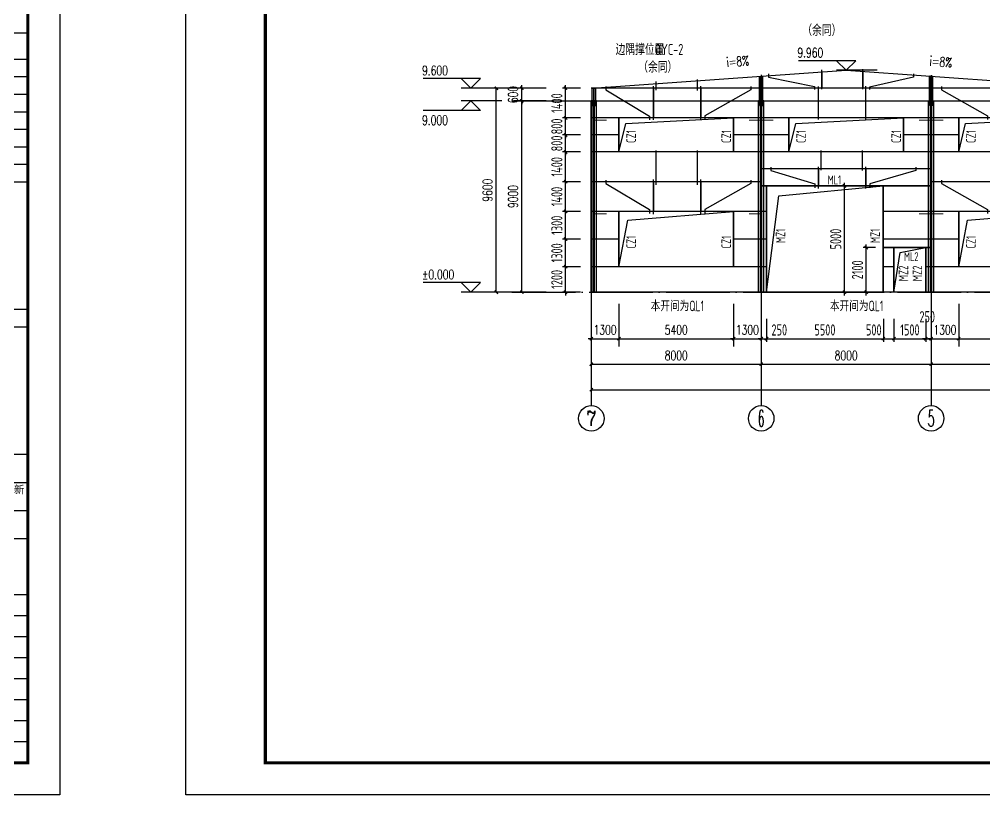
# Model space of a CAD drawing. Header units: millimetres. Extents: x 6950065 to 7140129, y 16284814 to 19754034.
# Drawn here: x 7043196 to 7088649, y 18151127 to 18187620 of the extents above; entities that cross this region are included whole.
import ezdxf
from ezdxf.enums import TextEntityAlignment as Align

# ---------------------------------------------------------------- set-up
doc = ezdxf.new("R2010")
doc.units = ezdxf.units.MM
doc.header["$LTSCALE"] = 1500
doc.header["$MEASUREMENT"] = 0
doc.linetypes.add('DOTE', pattern=[2.42, 2, -0.2, 0.02, -0.2])
doc.layers.get('Defpoints').update_dxf_attribs({"color": 1})
for name, color, linetype in [('0 - 转弯半径', 10, 'Continuous'), ('AXIS_TEXT', 7, 'Continuous'), ('AXIS_外部', 171, 'Continuous'), ('C型钢', 6, 'Continuous'), ('dim', 7, 'Continuous'), ('GY_QZ', 4, 'Continuous'), ('LS', 2, 'Continuous'), ('PUB_DIM', 161, 'Continuous'), ('PUB_TEXT', 7, 'Continuous'), ('S-TEXT', 7, 'Continuous'), ('TEXT', 7, 'Continuous'), ('TK', 4, 'Continuous'), ('屋面隅撑', 7, 'Continuous'), ('檩条拉条', 253, 'Continuous'), ('钢梁', 27, 'Continuous')]:
    doc.layers.add(name, color=color, linetype=linetype)
doc.styles.add('_TCH_AXIS', font='COMPLEX', dxfattribs={"bigfont": 'GBCBIG'})
doc.styles.add('_TCH_DIM', font='SIMPLEX', dxfattribs={"bigfont": 'GBCBIG'})
doc.styles.add('_TCH_DIM_T3', font='SIMPLEX', dxfattribs={"width": 0.705882, "bigfont": 'GBCBIG'})
doc.styles.add('COMPLEX', font='COMPLEX')
doc.styles.add('TSSD_Dimension', font='Tssdeng.shx', dxfattribs={"width": 0.7, "bigfont": 'hztxt.shx'})
doc.styles.add('TSSD_Label', font='Tssdeng.shx', dxfattribs={"width": 0.7, "bigfont": 'hztxt.shx'})
doc.styles.add('TSSD_REIN', font='tssdeng.shx', dxfattribs={"width": 0.7, "bigfont": 'tssdchn.shx'})
doc.styles.add('图签宋体', font='', dxfattribs={"height": 300})
doc.styles.get('图签宋体').set_extended_font_data('NSimSun')
doc.dimstyles.new('_TCH_ARCH&&150', dxfattribs={"dimtxt": 446.25, "dimasz": 150, "dimexe": 375, "dimexo": 450, "dimgap": 189.375, "dimtad": 1, "dimdec": 0, "dimzin": 0, "dimdsep": 46, "dimtxsty": '_TCH_DIM_T3', "dimblk": 'ARCHTICK', "dimcen": 0.09, "dimclrt": 7, "dimazin": 2, "dimtfac": 1, "dimtdec": 0, "dimtix": 1, "dimtmove": 2, "dimatfit": 3, "dimfxl": 0, "dimtolj": 1, "dimtzin": 0, "dimarcsym": 0})
doc.dimstyles.new('TSSD_150_150', dxfattribs={"dimtxt": 525, "dimasz": 150, "dimexe": 150, "dimexo": 375, "dimgap": 150, "dimtad": 1, "dimdec": 0, "dimzin": 0, "dimdsep": 46, "dimtxsty": 'TSSD_Dimension', "dimblk": 'ARCHTICK', "dimcen": 0, "dimdle": 150, "dimclrt": 7, "dimadec": 0, "dimazin": 0, "dimtfac": 1, "dimtdec": 0, "dimtix": 1, "dimtmove": 2, "dimatfit": 3, "dimfxl": 0, "dimtolj": 1, "dimtzin": 0, "dimarcsym": 0})

# ---------------------------------------------------------------- blocks, each defined once
blk = doc.blocks.new('_ArchTick')
at = {"color": 0, "linetype": 'ByBlock', "const_width": 0.4}
blk.add_lwpolyline([(-0.5, -0.5), (0.5, 0.5)], dxfattribs=at)
blk = doc.blocks.new('*D1180')
at = {"layer": 'Defpoints', "color": 0}
for p in [(7068917, 18175978), (7069987, 18175978), (7069987, 18174778)]:
    blk.add_point(p, dxfattribs=at)
at = {"layer": 'dim', "color": 0, "lineweight": -2}
for p, q in [((7069612, 18175978), (7068767, 18175978)), ((7068917, 18175978), (7068917, 18176128)), ((7068917, 18174778), (7068917, 18175978)), ((7069612, 18174778), (7068767, 18174778)), ((7068917, 18174778), (7068917, 18174628))]:
    blk.add_line(p, q, dxfattribs=at)
at = {"layer": 'dim', "color": 0, "lineweight": -2, "xscale": 150, "yscale": 150, "zscale": 150}
for p, rotation in [((7068917, 18175978), 270), ((7068917, 18174778), 90)]:
    blk.add_blockref('_ArchTick', p, dxfattribs=dict(at, rotation=rotation))
at = {"layer": 'dim', "color": 7, "insert": (7068504, 18175378), "char_height": 525, "attachment_point": 5, "rotation": 90, "style": 'TSSD_Dimension'}
blk.add_mtext('\\A1;1200', dxfattribs=at)
blk = doc.blocks.new('*D1181')
at = {"layer": 'Defpoints', "color": 0}
for p in [(7068917, 18177278), (7069987, 18177278), (7069987, 18175978)]:
    blk.add_point(p, dxfattribs=at)
at = {"layer": 'dim', "color": 0, "lineweight": -2}
for p, q in [((7069612, 18177278), (7068767, 18177278)), ((7068917, 18175828), (7068917, 18177428)), ((7069612, 18175978), (7068767, 18175978))]:
    blk.add_line(p, q, dxfattribs=at)
at = {"layer": 'dim', "color": 0, "lineweight": -2, "xscale": 150, "yscale": 150, "zscale": 150}
for p, rotation in [((7068917, 18177278), 90), ((7068917, 18175978), 270)]:
    blk.add_blockref('_ArchTick', p, dxfattribs=dict(at, rotation=rotation))
at = {"layer": 'dim', "color": 7, "insert": (7068504, 18176628), "char_height": 525, "attachment_point": 5, "rotation": 90, "style": 'TSSD_Dimension'}
blk.add_mtext('\\A1;1300', dxfattribs=at)
blk = doc.blocks.new('*D1182')
at = {"layer": 'Defpoints', "color": 0}
for p in [(7068917, 18178578), (7069987, 18178578), (7069987, 18177278)]:
    blk.add_point(p, dxfattribs=at)
at = {"layer": 'dim', "color": 0, "lineweight": -2}
for p, q in [((7069612, 18178578), (7068767, 18178578)), ((7068917, 18177128), (7068917, 18178728)), ((7069612, 18177278), (7068767, 18177278))]:
    blk.add_line(p, q, dxfattribs=at)
at = {"layer": 'dim', "color": 0, "lineweight": -2, "xscale": 150, "yscale": 150, "zscale": 150}
for p, rotation in [((7068917, 18178578), 90), ((7068917, 18177278), 270)]:
    blk.add_blockref('_ArchTick', p, dxfattribs=dict(at, rotation=rotation))
at = {"layer": 'dim', "color": 7, "insert": (7068504, 18177928), "char_height": 525, "attachment_point": 5, "rotation": 90, "style": 'TSSD_Dimension'}
blk.add_mtext('\\A1;1300', dxfattribs=at)
blk = doc.blocks.new('*D1183')
at = {"layer": 'Defpoints', "color": 0}
for p in [(7068917, 18179978), (7069987, 18179978), (7069987, 18178578)]:
    blk.add_point(p, dxfattribs=at)
at = {"layer": 'dim', "color": 0, "lineweight": -2}
for p, q in [((7069612, 18179978), (7068767, 18179978)), ((7068917, 18178428), (7068917, 18180128)), ((7069612, 18178578), (7068767, 18178578))]:
    blk.add_line(p, q, dxfattribs=at)
at = {"layer": 'dim', "color": 0, "lineweight": -2, "xscale": 150, "yscale": 150, "zscale": 150}
for p, rotation in [((7068917, 18179978), 90), ((7068917, 18178578), 270)]:
    blk.add_blockref('_ArchTick', p, dxfattribs=dict(at, rotation=rotation))
at = {"layer": 'dim', "color": 7, "insert": (7068504, 18179278), "char_height": 525, "attachment_point": 5, "rotation": 90, "style": 'TSSD_Dimension'}
blk.add_mtext('\\A1;1400', dxfattribs=at)
blk = doc.blocks.new('*D1184')
at = {"layer": 'Defpoints', "color": 0}
for p in [(7068917, 18181378), (7069987, 18181378), (7069987, 18179978)]:
    blk.add_point(p, dxfattribs=at)
at = {"layer": 'dim', "color": 0, "lineweight": -2}
for p, q in [((7069612, 18181378), (7068767, 18181378)), ((7068917, 18179828), (7068917, 18181528)), ((7069612, 18179978), (7068767, 18179978))]:
    blk.add_line(p, q, dxfattribs=at)
at = {"layer": 'dim', "color": 0, "lineweight": -2, "xscale": 150, "yscale": 150, "zscale": 150}
for p, rotation in [((7068917, 18181378), 90), ((7068917, 18179978), 270)]:
    blk.add_blockref('_ArchTick', p, dxfattribs=dict(at, rotation=rotation))
at = {"layer": 'dim', "color": 7, "insert": (7068504, 18180678), "char_height": 525, "attachment_point": 5, "rotation": 90, "style": 'TSSD_Dimension'}
blk.add_mtext('\\A1;1400', dxfattribs=at)
blk = doc.blocks.new('*D1185')
at = {"layer": 'Defpoints', "color": 0}
for p in [(7068917, 18182178), (7069987, 18182178), (7069987, 18181378)]:
    blk.add_point(p, dxfattribs=at)
at = {"layer": 'dim', "color": 0, "lineweight": -2}
for p, q in [((7069612, 18182178), (7068767, 18182178)), ((7068917, 18182178), (7068917, 18182328)), ((7068917, 18181378), (7068917, 18182178)), ((7069612, 18181378), (7068767, 18181378)), ((7068917, 18181378), (7068917, 18181228))]:
    blk.add_line(p, q, dxfattribs=at)
at = {"layer": 'dim', "color": 0, "lineweight": -2, "xscale": 150, "yscale": 150, "zscale": 150}
for p, rotation in [((7068917, 18182178), 270), ((7068917, 18181378), 90)]:
    blk.add_blockref('_ArchTick', p, dxfattribs=dict(at, rotation=rotation))
at = {"layer": 'dim', "color": 7, "insert": (7068504, 18181778), "char_height": 525, "attachment_point": 5, "rotation": 90, "style": 'TSSD_Dimension'}
blk.add_mtext('\\A1;800', dxfattribs=at)
blk = doc.blocks.new('*D1230')
at = {"layer": 'Defpoints', "color": 0}
for p in [(7068917, 18184378), (7069987, 18184378), (7069987, 18182978)]:
    blk.add_point(p, dxfattribs=at)
at = {"layer": 'dim', "color": 0, "lineweight": -2}
for p, q in [((7069612, 18184378), (7068767, 18184378)), ((7068917, 18182828), (7068917, 18184528)), ((7069612, 18182978), (7068767, 18182978))]:
    blk.add_line(p, q, dxfattribs=at)
at = {"layer": 'dim', "color": 0, "lineweight": -2, "xscale": 150, "yscale": 150, "zscale": 150}
for p, rotation in [((7068917, 18184378), 90), ((7068917, 18182978), 270)]:
    blk.add_blockref('_ArchTick', p, dxfattribs=dict(at, rotation=rotation))
at = {"layer": 'dim', "color": 7, "insert": (7068504, 18183678), "char_height": 525, "attachment_point": 5, "rotation": 90, "style": 'TSSD_Dimension'}
blk.add_mtext('\\A1;1400', dxfattribs=at)
blk = doc.blocks.new('*D1186')
at = {"layer": 'Defpoints', "color": 0}
for p in [(7068917, 18182978), (7069987, 18182978), (7069987, 18182178)]:
    blk.add_point(p, dxfattribs=at)
at = {"layer": 'dim', "color": 0, "lineweight": -2}
for p, q in [((7069612, 18182978), (7068767, 18182978)), ((7068917, 18182978), (7068917, 18183128)), ((7068917, 18182178), (7068917, 18182978)), ((7069612, 18182178), (7068767, 18182178)), ((7068917, 18182178), (7068917, 18182028))]:
    blk.add_line(p, q, dxfattribs=at)
at = {"layer": 'dim', "color": 0, "lineweight": -2, "xscale": 150, "yscale": 150, "zscale": 150}
for p, rotation in [((7068917, 18182978), 270), ((7068917, 18182178), 90)]:
    blk.add_blockref('_ArchTick', p, dxfattribs=dict(at, rotation=rotation))
at = {"layer": 'dim', "color": 7, "insert": (7068504, 18182578), "char_height": 525, "attachment_point": 5, "rotation": 90, "style": 'TSSD_Dimension'}
blk.add_mtext('\\A1;800', dxfattribs=at)
blk = doc.blocks.new('23432423424242')
at = {"layer": '钢梁', "color": 4}
for p, q in [((1579435, -175582), (1579435, -174770)), ((1579435, -174770), (1579601, -174770)), ((1579505, -175582), (1579505, -174770)), ((1579531, -175582), (1579531, -174770)), ((1579601, -175582), (1579601, -174770)), ((1579435, -175582), (1579601, -175582))]:
    blk.add_line(p, q, dxfattribs=at)
at = {"layer": '钢梁'}
for p, q in [((1579393, -184370), (1579393, -175370)), ((1579643, -175370), (1579393, -175370)), ((1579488, -184370), (1579488, -175370)), ((1579548, -184370), (1579548, -175370)), ((1579643, -184370), (1579643, -175370)), ((1579393, -184370), (1579643, -184370)), ((1579393, -184370), (1579643, -184370))]:
    blk.add_line(p, q, dxfattribs=at)
blk = doc.blocks.new('dfrgfdgfdgfdgd')
at = {"layer": '钢梁', "color": 4}
for p, q in [((5286735, 18689709), (5286735, 18691077)), ((5286736, 18691077), (5286902, 18691088)), ((5286805, 18689709), (5286805, 18691082)), ((5286832, 18689709), (5286832, 18691083)), ((5286902, 18689709), (5286902, 18691088)), ((5286735, 18689709), (5286902, 18689709))]:
    blk.add_line(p, q, dxfattribs=at)
at = {"layer": '钢梁'}
for p, q in [((5286694, 18680922), (5286694, 18689922)), ((5286944, 18689922), (5286694, 18689922)), ((5286789, 18680922), (5286789, 18689922)), ((5286849, 18680922), (5286849, 18689922)), ((5286944, 18680922), (5286944, 18689922)), ((5286694, 18680922), (5286944, 18680922)), ((5286694, 18680922), (5286944, 18680922))]:
    blk.add_line(p, q, dxfattribs=at)
blk = doc.blocks.new('*D1166')
at = {"layer": 'AXIS_外部', "color": 0, "lineweight": -2}
for p, q in [((7070127, 18174228), (7070127, 18172214)), ((7071427, 18174228), (7071427, 18172214)), ((7070127, 18172589), (7069977, 18172589)), ((7070127, 18172589), (7071427, 18172589)), ((7071427, 18172589), (7071577, 18172589))]:
    blk.add_line(p, q, dxfattribs=at)
at = {"layer": 'Defpoints', "color": 0}
for p in [(7070127, 18174678), (7071427, 18174678), (7071427, 18172589)]:
    blk.add_point(p, dxfattribs=at)
at = {"layer": 'AXIS_外部', "color": 0, "lineweight": -2, "xscale": 150, "yscale": 150, "zscale": 150}
blk.add_blockref('_ArchTick', (7070127, 18172589), dxfattribs=at)
at = {"layer": 'AXIS_外部', "color": 0, "lineweight": -2, "xscale": 150, "yscale": 150, "zscale": 150, "rotation": 180}
blk.add_blockref('_ArchTick', (7071427, 18172589), dxfattribs=at)
at = {"layer": 'AXIS_外部', "color": 7, "insert": (7070777, 18173001), "char_height": 446.2, "attachment_point": 5, "style": '_TCH_DIM_T3'}
blk.add_mtext('\\A1;1300', dxfattribs=at)
blk = doc.blocks.new('*D1165')
at = {"layer": 'AXIS_外部', "color": 0, "lineweight": -2}
for p, q in [((7071427, 18174228), (7071427, 18172214)), ((7076827, 18174228), (7076827, 18172214)), ((7071427, 18172589), (7076827, 18172589))]:
    blk.add_line(p, q, dxfattribs=at)
at = {"layer": 'Defpoints', "color": 0}
for p in [(7071427, 18174678), (7076827, 18174678), (7076827, 18172589)]:
    blk.add_point(p, dxfattribs=at)
at = {"layer": 'AXIS_外部', "color": 0, "lineweight": -2, "xscale": 150, "yscale": 150, "zscale": 150, "rotation": 180}
blk.add_blockref('_ArchTick', (7071427, 18172589), dxfattribs=at)
at = {"layer": 'AXIS_外部', "color": 0, "lineweight": -2, "xscale": 150, "yscale": 150, "zscale": 150}
blk.add_blockref('_ArchTick', (7076827, 18172589), dxfattribs=at)
at = {"layer": 'AXIS_外部', "color": 7, "insert": (7074127, 18173001), "char_height": 446.2, "attachment_point": 5, "style": '_TCH_DIM_T3'}
blk.add_mtext('\\A1;5400', dxfattribs=at)
blk = doc.blocks.new('*D1167')
at = {"layer": 'AXIS_外部', "color": 0, "lineweight": -2}
for p, q in [((7076827, 18174228), (7076827, 18172214)), ((7078127, 18174228), (7078127, 18172214)), ((7076827, 18172589), (7076677, 18172589)), ((7076827, 18172589), (7078127, 18172589)), ((7078127, 18172589), (7078277, 18172589))]:
    blk.add_line(p, q, dxfattribs=at)
at = {"layer": 'Defpoints', "color": 0}
for p in [(7076827, 18174678), (7078127, 18174678), (7078127, 18172589)]:
    blk.add_point(p, dxfattribs=at)
at = {"layer": 'AXIS_外部', "color": 0, "lineweight": -2, "xscale": 150, "yscale": 150, "zscale": 150}
blk.add_blockref('_ArchTick', (7076827, 18172589), dxfattribs=at)
at = {"layer": 'AXIS_外部', "color": 0, "lineweight": -2, "xscale": 150, "yscale": 150, "zscale": 150, "rotation": 180}
blk.add_blockref('_ArchTick', (7078127, 18172589), dxfattribs=at)
at = {"layer": 'AXIS_外部', "color": 7, "insert": (7077477, 18173001), "char_height": 446.2, "attachment_point": 5, "style": '_TCH_DIM_T3'}
blk.add_mtext('\\A1;1300', dxfattribs=at)
blk = doc.blocks.new('*D1174')
at = {"layer": 'AXIS_外部', "color": 0, "lineweight": -2}
for p, q in [((7086127, 18174228), (7086127, 18172214)), ((7087427, 18174228), (7087427, 18172214)), ((7086127, 18172589), (7085977, 18172589)), ((7086127, 18172589), (7087427, 18172589)), ((7087427, 18172589), (7087577, 18172589))]:
    blk.add_line(p, q, dxfattribs=at)
at = {"layer": 'Defpoints', "color": 0}
for p in [(7086127, 18174678), (7087427, 18174678), (7087427, 18172589)]:
    blk.add_point(p, dxfattribs=at)
at = {"layer": 'AXIS_外部', "color": 0, "lineweight": -2, "xscale": 150, "yscale": 150, "zscale": 150}
blk.add_blockref('_ArchTick', (7086127, 18172589), dxfattribs=at)
at = {"layer": 'AXIS_外部', "color": 0, "lineweight": -2, "xscale": 150, "yscale": 150, "zscale": 150, "rotation": 180}
blk.add_blockref('_ArchTick', (7087427, 18172589), dxfattribs=at)
at = {"layer": 'AXIS_外部', "color": 7, "insert": (7086777, 18173001), "char_height": 446.2, "attachment_point": 5, "style": '_TCH_DIM_T3'}
blk.add_mtext('\\A1;1300', dxfattribs=at)
blk = doc.blocks.new('*D1175')
at = {"layer": 'AXIS_外部', "color": 0, "lineweight": -2}
for p, q in [((7087427, 18174228), (7087427, 18172214)), ((7092827, 18174228), (7092827, 18172214)), ((7087427, 18172589), (7092827, 18172589))]:
    blk.add_line(p, q, dxfattribs=at)
at = {"layer": 'Defpoints', "color": 0}
for p in [(7087427, 18174678), (7092827, 18174678), (7092827, 18172589)]:
    blk.add_point(p, dxfattribs=at)
at = {"layer": 'AXIS_外部', "color": 0, "lineweight": -2, "xscale": 150, "yscale": 150, "zscale": 150, "rotation": 180}
blk.add_blockref('_ArchTick', (7087427, 18172589), dxfattribs=at)
at = {"layer": 'AXIS_外部', "color": 0, "lineweight": -2, "xscale": 150, "yscale": 150, "zscale": 150}
blk.add_blockref('_ArchTick', (7092827, 18172589), dxfattribs=at)
at = {"layer": 'AXIS_外部', "color": 7, "insert": (7090127, 18173001), "char_height": 446.2, "attachment_point": 5, "style": '_TCH_DIM_T3'}
blk.add_mtext('\\A1;5400', dxfattribs=at)
blk = doc.blocks.new('cxxx')
for p, q in [((5281877, 18690432), (5281877, 18690836)), ((5283815, 18690419), (5283815, 18690933)), ((5281741, 18689033), (5281741, 18690622)), ((5283970, 18689042), (5283970, 18690617)), ((5281877, 18685981), (5281877, 18687586)), ((5283815, 18685981), (5283815, 18687586)), ((5281741, 18684593), (5281741, 18686227)), ((5283970, 18684602), (5283970, 18686227))]:
    blk.add_line(p, q)
for points in [[(5279498, 18690600), (5279498, 18690443), (5281567, 18689203), (5281567, 18689034)], [(5286329, 18690600), (5286329, 18690443), (5284159, 18689213), (5284160, 18689052)], [(5279498, 18686200), (5279498, 18686043), (5281567, 18684817), (5281567, 18684626)], [(5286329, 18686200), (5286329, 18686043), (5284157, 18684817), (5284157, 18684626)]]:
    blk.add_lwpolyline(points)
at = {"layer": '檩条拉条', "color": 2, "const_width": 80}
for points in [[(5281741, 18689122), (5281741, 18690522)], [(5283970, 18689122), (5283970, 18690522)], [(5281741, 18684722), (5281741, 18686122)], [(5283970, 18684722), (5283970, 18686122)]]:
    blk.add_lwpolyline(points, dxfattribs=at)
blk = doc.blocks.new('*D1187')
at = {"layer": 'Defpoints', "color": 0}
for p in [(7082047, 18179778), (7082732, 18179778), (7082732, 18174778)]:
    blk.add_point(p, dxfattribs=at)
at = {"layer": 'dim', "color": 0, "lineweight": -2}
for p, q in [((7082357, 18179778), (7081897, 18179778)), ((7082047, 18174628), (7082047, 18179928)), ((7082357, 18174778), (7081897, 18174778))]:
    blk.add_line(p, q, dxfattribs=at)
at = {"layer": 'dim', "color": 0, "lineweight": -2, "xscale": 150, "yscale": 150, "zscale": 150}
for p, rotation in [((7082047, 18179778), 90), ((7082047, 18174778), 270)]:
    blk.add_blockref('_ArchTick', p, dxfattribs=dict(at, rotation=rotation))
at = {"layer": 'dim', "color": 7, "insert": (7081635, 18177278), "char_height": 525, "attachment_point": 5, "rotation": 90, "style": 'TSSD_Dimension'}
blk.add_mtext('\\A1;5000', dxfattribs=at)
blk = doc.blocks.new('*D1188')
at = {"layer": 'Defpoints', "color": 0}
for p in [(7083075, 18176878), (7083877, 18176878), (7083877, 18174778)]:
    blk.add_point(p, dxfattribs=at)
at = {"layer": 'dim', "color": 0, "lineweight": -2}
for p, q in [((7083502, 18176878), (7082925, 18176878)), ((7083075, 18174628), (7083075, 18177028)), ((7083502, 18174778), (7082925, 18174778))]:
    blk.add_line(p, q, dxfattribs=at)
at = {"layer": 'dim', "color": 0, "lineweight": -2, "xscale": 150, "yscale": 150, "zscale": 150}
for p, rotation in [((7083075, 18176878), 90), ((7083075, 18174778), 270)]:
    blk.add_blockref('_ArchTick', p, dxfattribs=dict(at, rotation=rotation))
at = {"layer": 'dim', "color": 7, "insert": (7082662, 18175828), "char_height": 525, "attachment_point": 5, "rotation": 90, "style": 'TSSD_Dimension'}
blk.add_mtext('\\A1;2100', dxfattribs=at)
blk = doc.blocks.new('*D1190')
at = {"layer": 'Defpoints', "color": 0}
for p in [(7078127, 18173891), (7078377, 18173891), (7078377, 18172589)]:
    blk.add_point(p, dxfattribs=at)
at = {"layer": 'dim', "color": 0, "lineweight": -2}
for p, q in [((7078127, 18173516), (7078127, 18172439)), ((7078377, 18173516), (7078377, 18172439)), ((7078127, 18172589), (7077977, 18172589)), ((7078127, 18172589), (7078377, 18172589)), ((7078377, 18172589), (7078527, 18172589))]:
    blk.add_line(p, q, dxfattribs=at)
at = {"layer": 'dim', "color": 0, "lineweight": -2, "xscale": 150, "yscale": 150, "zscale": 150}
blk.add_blockref('_ArchTick', (7078127, 18172589), dxfattribs=at)
at = {"layer": 'dim', "color": 0, "lineweight": -2, "xscale": 150, "yscale": 150, "zscale": 150, "rotation": 180}
blk.add_blockref('_ArchTick', (7078377, 18172589), dxfattribs=at)
at = {"layer": 'dim', "color": 7, "insert": (7078978, 18173001), "char_height": 525, "attachment_point": 5, "style": 'TSSD_Dimension'}
blk.add_mtext('\\A1;250', dxfattribs=at)
blk = doc.blocks.new('*D1191')
at = {"layer": 'Defpoints', "color": 0}
for p in [(7078377, 18173891), (7083877, 18173891), (7083877, 18172589)]:
    blk.add_point(p, dxfattribs=at)
at = {"layer": 'dim', "color": 0, "lineweight": -2}
for p, q in [((7078377, 18173516), (7078377, 18172439)), ((7083877, 18173516), (7083877, 18172439)), ((7078227, 18172589), (7084027, 18172589))]:
    blk.add_line(p, q, dxfattribs=at)
at = {"layer": 'dim', "color": 0, "lineweight": -2, "xscale": 150, "yscale": 150, "zscale": 150}
for p, rotation in [((7078377, 18172589), 180.0000000466907), ((7083877, 18172589), 4.669074627938405e-08)]:
    blk.add_blockref('_ArchTick', p, dxfattribs=dict(at, rotation=rotation))
at = {"layer": 'dim', "color": 7, "insert": (7081127, 18173001), "char_height": 525, "attachment_point": 5, "rotation": 0, "style": 'TSSD_Dimension'}
blk.add_mtext('\\A1;5500', dxfattribs=at)
blk = doc.blocks.new('*D1192')
at = {"layer": 'Defpoints', "color": 0}
for p in [(7083877, 18173891), (7084377, 18173891), (7084377, 18172589)]:
    blk.add_point(p, dxfattribs=at)
at = {"layer": 'dim', "color": 0, "lineweight": -2}
for p, q in [((7083877, 18173516), (7083877, 18172439)), ((7084377, 18173516), (7084377, 18172439)), ((7083727, 18172589), (7084527, 18172589))]:
    blk.add_line(p, q, dxfattribs=at)
at = {"layer": 'dim', "color": 0, "lineweight": -2, "xscale": 150, "yscale": 150, "zscale": 150}
for p, rotation in [((7083877, 18172589), 180.0000000466907), ((7084377, 18172589), 4.669074627938405e-08)]:
    blk.add_blockref('_ArchTick', p, dxfattribs=dict(at, rotation=rotation))
at = {"layer": 'dim', "color": 7, "insert": (7083425, 18173001), "char_height": 525, "attachment_point": 5, "rotation": 0, "style": 'TSSD_Dimension'}
blk.add_mtext('\\A1;500', dxfattribs=at)
blk = doc.blocks.new('*D1193')
at = {"layer": 'Defpoints', "color": 0}
for p in [(7084377, 18173891), (7085877, 18173891), (7085877, 18172589)]:
    blk.add_point(p, dxfattribs=at)
at = {"layer": 'dim', "color": 0, "lineweight": -2}
for p, q in [((7084377, 18173516), (7084377, 18172439)), ((7085877, 18173516), (7085877, 18172439)), ((7084227, 18172589), (7086027, 18172589))]:
    blk.add_line(p, q, dxfattribs=at)
at = {"layer": 'dim', "color": 0, "lineweight": -2, "xscale": 150, "yscale": 150, "zscale": 150}
for p, rotation in [((7084377, 18172589), 180.0000000466907), ((7085877, 18172589), 4.669074627938405e-08)]:
    blk.add_blockref('_ArchTick', p, dxfattribs=dict(at, rotation=rotation))
at = {"layer": 'dim', "color": 7, "insert": (7085127, 18173001), "char_height": 525, "attachment_point": 5, "rotation": 0, "style": 'TSSD_Dimension'}
blk.add_mtext('\\A1;1500', dxfattribs=at)
blk = doc.blocks.new('*D1194')
at = {"layer": 'Defpoints', "color": 0}
for p in [(7085877, 18173891), (7086127, 18173891), (7086127, 18172589)]:
    blk.add_point(p, dxfattribs=at)
at = {"layer": 'dim', "color": 0, "lineweight": -2}
for p, q in [((7085877, 18173516), (7085877, 18172439)), ((7086127, 18173516), (7086127, 18172439)), ((7085877, 18172589), (7085727, 18172589)), ((7085877, 18172589), (7086127, 18172589)), ((7086127, 18172589), (7086277, 18172589))]:
    blk.add_line(p, q, dxfattribs=at)
at = {"layer": 'dim', "color": 0, "lineweight": -2, "xscale": 150, "yscale": 150, "zscale": 150}
for p, rotation in [((7085877, 18172589), 4.669073128127366e-08), ((7086127, 18172589), 180.0000000466907)]:
    blk.add_blockref('_ArchTick', p, dxfattribs=dict(at, rotation=rotation))
at = {"layer": 'dim', "color": 7, "insert": (7085944, 18173622), "char_height": 525, "attachment_point": 5, "rotation": 0, "style": 'TSSD_Dimension'}
blk.add_mtext('\\A1;250', dxfattribs=at)
blk = doc.blocks.new('GeYuanFrame_60728603', base_point=(18.76, 4.34))
at = {"layer": 'TK'}
for p, q in [((532.76, 243.34), (602.76, 243.34)), ((532.76, 235.14), (602.76, 235.14)), ((532.76, 235.14), (602.76, 235.14)), ((532.76, 102.34), (602.76, 102.34)), ((532.76, 93.54), (602.76, 93.54)), ((532.76, 84.74), (602.76, 84.74)), ((532.76, 67.18), (602.76, 67.18)), ((532.76, 67.14), (602.76, 67.14)), ((532.76, 60.58), (602.76, 60.58)), ((532.76, 53.98), (602.76, 53.98)), ((532.76, 47.38), (602.76, 47.38)), ((532.76, 40.78), (602.76, 40.78)), ((532.76, 34.18), (602.76, 34.18)), ((532.76, 27.58), (602.76, 27.58)), ((532.76, 20.98), (602.76, 20.98)), ((532.76, 14.34), (602.76, 14.34))]:
    blk.add_line(p, q, dxfattribs=at)
for points in [[(18.76, 424.34), (612.76, 424.34), (612.76, 4.34), (18.76, 4.34), (18.76, 424.34)], [(532.76, 235.14), (602.76, 235.14)], [(532.76, 229.64), (602.76, 229.64)], [(532.76, 224.14), (602.76, 224.14)], [(532.76, 218.64), (602.76, 218.64)], [(532.76, 213.14), (602.76, 213.14)], [(532.76, 207.64), (602.76, 207.64)], [(532.76, 202.14), (602.76, 202.14)], [(532.76, 196.64), (602.76, 196.64)], [(532.76, 151.14), (602.76, 151.14)]]:
    blk.add_lwpolyline(points, dxfattribs=at)
at = {"layer": 'TK', "const_width": 1}
blk.add_lwpolyline([(602.76, 414.34), (43.76, 414.34), (43.76, 14.34), (602.76, 14.34)], close=True, dxfattribs=at)
at = {"layer": 'TK', "const_width": 0.35}
for points in [[(532.76, 235.14), (602.76, 235.14)], [(532.76, 202.14), (602.76, 202.14)], [(532.76, 156.64), (602.76, 156.64)], [(532.76, 111.14), (602.76, 111.14)], [(532.76, 67.18), (602.76, 67.18)]]:
    blk.add_lwpolyline(points, dxfattribs=at)
at = {"layer": 'TK', "insert": (578.76, 97.94), "char_height": 2.4, "width": 48, "attachment_point": 5, "style": '图签宋体'}
blk.add_mtext('安徽鑫普瑞复合材料有限公司新建厂区', dxfattribs=at)
blk = doc.blocks.new('GeYuanFrame_17075273', base_point=(18.76, 4.34))
at = {"layer": 'TK'}
blk.add_lwpolyline([(18.76, 424.34), (612.76, 424.34), (612.76, 4.34), (18.76, 4.34), (18.76, 424.34)], dxfattribs=at)
at = {"layer": 'TK', "const_width": 1}
blk.add_lwpolyline([(602.76, 414.34), (43.76, 414.34), (43.76, 14.34), (602.76, 14.34)], close=True, dxfattribs=at)
blk = doc.blocks.new('*D1454')
at = {"layer": 'Defpoints', "color": 0}
for p in [(7065656, 18184378), (7068451, 18184378), (7068451, 18174778)]:
    blk.add_point(p, dxfattribs=at)
at = {"layer": 'PUB_DIM', "color": 0, "lineweight": -2}
for p, q in [((7068001, 18184378), (7065281, 18184378)), ((7065656, 18174778), (7065656, 18184378)), ((7068001, 18174778), (7065281, 18174778))]:
    blk.add_line(p, q, dxfattribs=at)
at = {"layer": 'PUB_DIM', "color": 0, "lineweight": -2, "xscale": 150, "yscale": 150, "zscale": 150}
for p, rotation in [((7065656, 18184378), 90), ((7065656, 18174778), 270)]:
    blk.add_blockref('_ArchTick', p, dxfattribs=dict(at, rotation=rotation))
at = {"layer": 'PUB_DIM', "color": 7, "insert": (7065244, 18179578), "char_height": 446.2, "attachment_point": 5, "rotation": 90, "style": '_TCH_DIM_T3'}
blk.add_mtext('\\A1;9600', dxfattribs=at)
blk = doc.blocks.new('*D1455')
at = {"layer": 'Defpoints', "color": 0}
for p in [(7066856, 18183778), (7068451, 18183778), (7068451, 18174778)]:
    blk.add_point(p, dxfattribs=at)
at = {"layer": 'PUB_DIM', "color": 0, "lineweight": -2}
for p, q in [((7068001, 18183778), (7066481, 18183778)), ((7066856, 18174778), (7066856, 18183778)), ((7068001, 18174778), (7066481, 18174778))]:
    blk.add_line(p, q, dxfattribs=at)
at = {"layer": 'PUB_DIM', "color": 0, "lineweight": -2, "xscale": 150, "yscale": 150, "zscale": 150}
for p, rotation in [((7066856, 18183778), 90), ((7066856, 18174778), 270)]:
    blk.add_blockref('_ArchTick', p, dxfattribs=dict(at, rotation=rotation))
at = {"layer": 'PUB_DIM', "color": 7, "insert": (7066444, 18179278), "char_height": 446.2, "attachment_point": 5, "rotation": 90, "style": '_TCH_DIM_T3'}
blk.add_mtext('\\A1;9000', dxfattribs=at)
blk = doc.blocks.new('*D1456')
at = {"layer": 'Defpoints', "color": 0}
for p in [(7066856, 18184378), (7068451, 18184378), (7068451, 18183778)]:
    blk.add_point(p, dxfattribs=at)
at = {"layer": 'PUB_DIM', "color": 0, "lineweight": -2}
for p, q in [((7068001, 18184378), (7066481, 18184378)), ((7066856, 18184378), (7066856, 18184528)), ((7066856, 18183778), (7066856, 18184378)), ((7068001, 18183778), (7066481, 18183778)), ((7066856, 18183778), (7066856, 18183628))]:
    blk.add_line(p, q, dxfattribs=at)
at = {"layer": 'PUB_DIM', "color": 0, "lineweight": -2, "xscale": 150, "yscale": 150, "zscale": 150}
for p, rotation in [((7066856, 18184378), 270), ((7066856, 18183778), 90)]:
    blk.add_blockref('_ArchTick', p, dxfattribs=dict(at, rotation=rotation))
at = {"layer": 'PUB_DIM', "color": 7, "insert": (7066444, 18184078), "char_height": 446.2, "attachment_point": 5, "rotation": 90, "style": '_TCH_DIM_T3'}
blk.add_mtext('\\A1;600', dxfattribs=at)
blk = doc.blocks.new('*D1460')
at = {"layer": 'AXIS_外部', "color": 0, "lineweight": -2}
for p, q in [((7086127, 18173028), (7086127, 18171014)), ((7094127, 18173028), (7094127, 18171014)), ((7086127, 18171389), (7094127, 18171389))]:
    blk.add_line(p, q, dxfattribs=at)
at = {"layer": 'Defpoints', "color": 0}
for p in [(7086127, 18173478), (7094127, 18173478), (7094127, 18171389)]:
    blk.add_point(p, dxfattribs=at)
at = {"layer": 'AXIS_外部', "color": 0, "lineweight": -2, "xscale": 150, "yscale": 150, "zscale": 150, "rotation": 180}
blk.add_blockref('_ArchTick', (7086127, 18171389), dxfattribs=at)
at = {"layer": 'AXIS_外部', "color": 0, "lineweight": -2, "xscale": 150, "yscale": 150, "zscale": 150}
blk.add_blockref('_ArchTick', (7094127, 18171389), dxfattribs=at)
at = {"layer": 'AXIS_外部', "color": 7, "insert": (7090127, 18171801), "char_height": 446.2, "attachment_point": 5, "style": '_TCH_DIM_T3'}
blk.add_mtext('\\A1;8000', dxfattribs=at)
blk = doc.blocks.new('*D1461')
at = {"layer": 'AXIS_外部', "color": 0, "lineweight": -2}
for p, q in [((7078127, 18173028), (7078127, 18171014)), ((7086127, 18173028), (7086127, 18171014)), ((7078127, 18171389), (7086127, 18171389))]:
    blk.add_line(p, q, dxfattribs=at)
at = {"layer": 'Defpoints', "color": 0}
for p in [(7078127, 18173478), (7086127, 18173478), (7086127, 18171389)]:
    blk.add_point(p, dxfattribs=at)
at = {"layer": 'AXIS_外部', "color": 0, "lineweight": -2, "xscale": 150, "yscale": 150, "zscale": 150, "rotation": 180}
blk.add_blockref('_ArchTick', (7078127, 18171389), dxfattribs=at)
at = {"layer": 'AXIS_外部', "color": 0, "lineweight": -2, "xscale": 150, "yscale": 150, "zscale": 150}
blk.add_blockref('_ArchTick', (7086127, 18171389), dxfattribs=at)
at = {"layer": 'AXIS_外部', "color": 7, "insert": (7082127, 18171801), "char_height": 446.2, "attachment_point": 5, "style": '_TCH_DIM_T3'}
blk.add_mtext('\\A1;8000', dxfattribs=at)
blk = doc.blocks.new('*D1462')
at = {"layer": 'AXIS_外部', "color": 0, "lineweight": -2}
for p, q in [((7070127, 18173028), (7070127, 18171014)), ((7078127, 18173028), (7078127, 18171014)), ((7070127, 18171389), (7078127, 18171389))]:
    blk.add_line(p, q, dxfattribs=at)
at = {"layer": 'Defpoints', "color": 0}
for p in [(7070127, 18173478), (7078127, 18173478), (7078127, 18171389)]:
    blk.add_point(p, dxfattribs=at)
at = {"layer": 'AXIS_外部', "color": 0, "lineweight": -2, "xscale": 150, "yscale": 150, "zscale": 150, "rotation": 180}
blk.add_blockref('_ArchTick', (7070127, 18171389), dxfattribs=at)
at = {"layer": 'AXIS_外部', "color": 0, "lineweight": -2, "xscale": 150, "yscale": 150, "zscale": 150}
blk.add_blockref('_ArchTick', (7078127, 18171389), dxfattribs=at)
at = {"layer": 'AXIS_外部', "color": 7, "insert": (7074127, 18171801), "char_height": 446.2, "attachment_point": 5, "style": '_TCH_DIM_T3'}
blk.add_mtext('\\A1;8000', dxfattribs=at)
blk = doc.blocks.new('*D1463')
at = {"layer": 'AXIS_外部', "color": 0, "lineweight": -2}
for p, q in [((7070127, 18171828), (7070127, 18169814)), ((7118127, 18171828), (7118127, 18169814)), ((7070127, 18170189), (7118127, 18170189))]:
    blk.add_line(p, q, dxfattribs=at)
at = {"layer": 'Defpoints', "color": 0}
for p in [(7070127, 18172278), (7118127, 18172278), (7118127, 18170189)]:
    blk.add_point(p, dxfattribs=at)
at = {"layer": 'AXIS_外部', "color": 0, "lineweight": -2, "xscale": 150, "yscale": 150, "zscale": 150, "rotation": 180}
blk.add_blockref('_ArchTick', (7070127, 18170189), dxfattribs=at)
at = {"layer": 'AXIS_外部', "color": 0, "lineweight": -2, "xscale": 150, "yscale": 150, "zscale": 150}
blk.add_blockref('_ArchTick', (7118127, 18170189), dxfattribs=at)
at = {"layer": 'AXIS_外部', "color": 7, "insert": (7094127, 18170601), "char_height": 446.2, "attachment_point": 5, "style": '_TCH_DIM_T3'}
blk.add_mtext('\\A1;48000', dxfattribs=at)
blk = doc.blocks.new('_AXISO')
blk.add_circle((0, 0), 0.5)
at = {"layer": 'AXIS_TEXT', "style": 'COMPLEX', "width": 1.041667}
blk.add_attdef('A', text='', height=0.56, dxfattribs=at).set_placement((-0.25, -0.28), (0.25, -0.28), align=Align.FIT)

msp = doc.modelspace()

# ---------------------------------------------------------------- linework, layer by layer
for p, q in [((7080987.1, 18184359.5), (7080987.1, 18185244.9)), ((7080987.1, 18184327.5), (7080987.1, 18185244.9)), ((7082915, 18184337.5), (7082915, 18185269.4)), ((7080823.1, 18182908.9), (7080823.1, 18184458)), ((7083051.6, 18182900.4), (7083051.6, 18184470.8)), ((7080955.9, 18180512.8), (7080955.9, 18181442.7)), ((7082893.3, 18180510.2), (7082893.3, 18181442.7)), ((7080819.9, 18179649.9), (7080819.9, 18180683.7)), ((7083048.4, 18179658.4), (7083048.4, 18180683.7))]:
    msp.add_line(p, q)
for points in [[(7078466.6, 18185060.5), (7078466.6, 18184904.4), (7080638.9, 18184452.8), (7080638.9, 18184319.7)], [(7085297.3, 18185060.5), (7085297.3, 18184904.4), (7083228.5, 18184430.8), (7083228.5, 18184320.5)], [(7078577, 18180656.3), (7078577, 18180500.2), (7080645.8, 18179874.1), (7080645.8, 18179682.4)], [(7085407.7, 18180656.3), (7085407.7, 18180500.2), (7083235.4, 18179874.1), (7083235.4, 18179682.4)]]:
    msp.add_lwpolyline(points)
at = {"layer": '0 - 转弯半径', "color": 0}
msp.add_lwpolyline([(7078376.8, 18174778.3), (7083876.8, 18174778.3), (7083876.8, 18179778.3), (7078376.8, 18179778.3), (7078376.8, 18174778.3)], dxfattribs=at)
msp.add_lwpolyline([(7084376.8, 18176878.3), (7085876.8, 18176878.3), (7085876.8, 18174778.3), (7084376.8, 18174778.3)], close=True, dxfattribs=at)
at = {"layer": 'AXIS_外部'}
for p, q in [((7070126.8, 18171987.1), (7070126.8, 18169437.1)), ((7070126.8, 18171987.1), (7070126.8, 18169437.1)), ((7078126.8, 18171987.1), (7078126.8, 18169437.1)), ((7086126.8, 18171987.1), (7086126.8, 18169437.1))]:
    msp.add_line(p, q, dxfattribs=at)
for centre in [(7078126.8, 18168837.1), (7086126.8, 18168837.1)]:
    msp.add_circle(centre, 600, dxfattribs=at)
at = {"layer": 'C型钢', "color": 3}
for points in [[(7070168.5, 18184378.3), (7082126.8, 18185219.6), (7094043.5, 18184378.3)], [(7078376.8, 18174778.3), (7078950.3, 18179313.5), (7083876.8, 18179778.3)], [(7084376.8, 18174778.3), (7084662.1, 18176637.7), (7085876.8, 18176878.3)]]:
    msp.add_lwpolyline(points, dxfattribs=at)
at = {"layer": 'C型钢', "color": 3, "const_width": 75}
for points in [[(7071426.8, 18182978.3), (7071426.8, 18181378.3)], [(7076826.8, 18182978.3), (7076826.8, 18181378.3)], [(7079426.8, 18182978.3), (7079426.8, 18181378.3)], [(7084826.8, 18182978.3), (7084826.8, 18181378.3)], [(7087426.8, 18182978.3), (7087426.8, 18181378.3)], [(7086126.8, 18179778.3), (7078126.8, 18179778.3)], [(7078376.8, 18179778.3), (7078376.8, 18174778.3)], [(7083876.8, 18179778.3), (7083876.8, 18174778.3)], [(7071426.8, 18178578.3), (7071426.8, 18175978.3)], [(7076826.8, 18178578.3), (7076826.8, 18175978.3)], [(7087426.8, 18178578.3), (7087426.8, 18175978.3)], [(7086126.8, 18176878.3), (7083876.8, 18176878.3)], [(7084376.8, 18176878.3), (7084376.8, 18174778.3)], [(7085876.8, 18176878.3), (7085876.8, 18174778.3)]]:
    msp.add_lwpolyline(points, dxfattribs=at)
at = {"layer": 'Defpoints'}
for p, q in [((7078126.8, 18184999.8), (7078126.8, 18172020.9)), ((7086126.8, 18184995.9), (7086126.8, 18171535.8)), ((7066391, 18183778.3), (7118126.8, 18183778.3)), ((7070126.8, 18183778.3), (7070126.8, 18173423.6))]:
    msp.add_line(p, q, dxfattribs=at)
at = {"layer": 'Defpoints', "color": 6}
for p, q in [((7078376.8, 18175978.3), (7070126.8, 18175978.3)), ((7084376.8, 18175978.3), (7083876.8, 18175978.3)), ((7103926.8, 18175978.3), (7085876.8, 18175978.3)), ((7118126.8, 18174778.3), (7070126.8, 18174778.3))]:
    msp.add_line(p, q, dxfattribs=at)
at = {"layer": 'Defpoints', "color": 8, "linetype": 'DOTE'}
msp.add_line((7066391, 18174778.3), (7118126.8, 18174778.3), dxfattribs=at)
at = {"layer": 'Defpoints', "color": 6}
for points in [[(7118126.8, 18184378.3), (7070126.8, 18184378.3)], [(7118126.8, 18182978.3), (7070126.8, 18182978.3)], [(7071426.8, 18182178.3), (7070126.8, 18182178.3)], [(7079426.8, 18182178.3), (7076826.8, 18182178.3)], [(7087426.8, 18182178.3), (7084826.8, 18182178.3)], [(7118126.8, 18181378.3), (7070126.8, 18181378.3)], [(7086126.8, 18180578.3), (7078126.8, 18180578.3)], [(7078126.8, 18179978.3), (7070126.8, 18179978.3)], [(7118126.8, 18179978.3), (7086126.8, 18179978.3)], [(7078376.8, 18178578.3), (7070126.8, 18178578.3)], [(7102126.8, 18178578.3), (7083876.8, 18178578.3)], [(7071426.8, 18177278.3), (7070126.8, 18177278.3)], [(7078376.8, 18177278.3), (7076826.8, 18177278.3)], [(7087426.8, 18177278.3), (7083876.8, 18177278.3)]]:
    msp.add_lwpolyline(points, dxfattribs=at)
at = {"layer": 'GY_QZ', "color": 3}
for points in [[(7071426.8, 18181378.3), (7071751.1, 18182716.8), (7076826.8, 18182978.3)], [(7079426.8, 18181378.3), (7079751.1, 18182716.8), (7084826.8, 18182978.3)], [(7087426.8, 18181378.3), (7087751.1, 18182716.8), (7092826.8, 18182978.3)], [(7071426.8, 18175978.3), (7071846.6, 18178173.8), (7076826.8, 18178578.3)], [(7087426.8, 18175978.3), (7087846.6, 18178173.8), (7092826.8, 18178578.3)]]:
    msp.add_lwpolyline(points, dxfattribs=at)
at = {"layer": 'PUB_DIM'}
for p, q in [((7082576.8, 18185669.6), (7079876.8, 18185669.6)), ((7082126.8, 18185219.6), (7081676.8, 18185669.6)), ((7082126.8, 18185219.6), (7082576.8, 18185669.6)), ((7064906.2, 18184828.3), (7062206.2, 18184828.3)), ((7064456.2, 18184378.3), (7064006.2, 18184828.3)), ((7064456.2, 18184378.3), (7064906.2, 18184828.3)), ((7083588.2, 18185219.6), (7081676.8, 18185219.6)), ((7065917.6, 18184378.3), (7064006.2, 18184378.3)), ((7064456.2, 18183778.3), (7064006.2, 18183328.3)), ((7065917.6, 18183778.3), (7064006.2, 18183778.3)), ((7064456.2, 18183778.3), (7064906.2, 18183328.3)), ((7064906.2, 18183328.3), (7062206.2, 18183328.3)), ((7064906.2, 18175228.3), (7062206.2, 18175228.3)), ((7064456.2, 18174778.3), (7064006.2, 18175228.3)), ((7065917.6, 18174778.3), (7064006.2, 18174778.3)), ((7064456.2, 18174778.3), (7064906.2, 18175228.3))]:
    msp.add_line(p, q, dxfattribs=at)
for points in [[(7078127.8, 18185337.7, 0, 0, 0), (7075934.6, 18185164.9, 80, 0, 0), (7075635.5, 18185141.3, 0, 0, 0)], [(7085487.3, 18185300.5, 0, 0, 0), (7087680.5, 18185127.7, 80, 0, 0), (7087979.6, 18185104.2, 0, 0, 0)]]:
    msp.add_lwpolyline(points, format="xyseb", dxfattribs=at)
at = {"layer": 'S-TEXT', "color": 3}
for points in [[(7082043, 18187511.4, 0, 0, 0), (7079177.2, 18187511.4, 0, 0, 0), (7078726.3, 18183318.2, 120, 0, 0), (7078678.1, 18182870.8, 0, 0, 0)], [(7074520.8, 18185780.8, 0, 0, 0), (7071314.8, 18185780.8, 0, 0, 0), (7070739.4, 18183309.1, 120, 0, 0), (7070637.4, 18182870.8, 0, 0, 0)]]:
    msp.add_lwpolyline(points, format="xyseb", dxfattribs=at)
at = {"layer": '屋面隅撑', "color": 4, "const_width": 50}
for points in [[(7070849.3, 18182870.8), (7070281.8, 18182870.8)], [(7078126.8, 18182870.8), (7077559.3, 18182870.8)], [(7078694.3, 18182870.8), (7078126.8, 18182870.8)], [(7086126.8, 18182870.8), (7085559.3, 18182870.8)], [(7086694.3, 18182870.8), (7086126.8, 18182870.8)], [(7070849.3, 18178470.8), (7070281.8, 18178470.8)], [(7078126.8, 18178470.8), (7077559.3, 18178470.8)], [(7086126.8, 18178470.8), (7085559.3, 18178470.8)], [(7086694.3, 18178470.8), (7086126.8, 18178470.8)]]:
    msp.add_lwpolyline(points, dxfattribs=at)
at = {"layer": '檩条拉条', "color": 2}
for points, const_width in [([(7080987.1, 18184364.6), (7080987.1, 18185139.4)], 75), ([(7082915, 18184389.1), (7082915, 18185188)], 75), ([(7080819.9, 18179778.3), (7080819.9, 18180578.3)], 80), ([(7083048.4, 18179778.3), (7083048.4, 18180578.3)], 80)]:
    msp.add_lwpolyline(points, dxfattribs=dict(at, const_width=const_width))
msp.add_lwpolyline([(7082915, 18184399.6), (7082915, 18185164)], dxfattribs=at)

# ---------------------------------------------------------------- block references
msp.add_blockref('23432423424242', (5490733.8, 18359147.8))
at = {"layer": 'AXIS_外部'}
ref = msp.add_blockref('_AXISO', (7070126.8, 18168837.1), dxfattribs=dict(at, xscale=1200, yscale=1200, zscale=1200))
ref.add_attrib('A', '7', dxfattribs={"layer": 'AXIS_TEXT', "height": 698.9, "style": '_TCH_AXIS'}).set_placement((7069893.9, 18168487.6), (7070359.8, 18168487.6), align=Align.FIT)
at = {"layer": 'C型钢', "color": 3, "xscale": 150, "yscale": 150, "zscale": 150}
for name, p in [('GeYuanFrame_60728603', (6955997, 18151126.6)), ('GeYuanFrame_17075273', (7051029.5, 18151126.6))]:
    msp.add_blockref(name, p, dxfattribs=at)
at = {"layer": 'C型钢', "color": 3}
for name in ['cxxx', 'dfrgfdgfdgfdgd']:
    msp.add_blockref(name, (1791308.3, -506143.3), dxfattribs=at)
at = {"layer": 'C型钢', "color": 3, "xscale": -1}
for name in ['dfrgfdgfdgfdgd', 'cxxx']:
    msp.add_blockref(name, (12372945.4, -506143.3), dxfattribs=at)

# ---------------------------------------------------------------- texts
at = {"layer": 'AXIS_外部', "color": 7, "style": '_TCH_AXIS', "width": 0.642857}
for s, p, p2 in [('6', (7077961.4, 18168451.1), (7078292.3, 18168451.1)), ('5', (7085961.4, 18168451.1), (7086292.3, 18168451.1))]:
    msp.add_text(s, height=772.1, dxfattribs=at).set_placement(p, p2, align=Align.FIT)
at = {"layer": 'LS', "style": 'TSSD_REIN', "width": 0.7}
for s, p in [('CZ1', (7072227.7, 18181800.9)), ('CZ1', (7076707.1, 18181800.9)), ('CZ1', (7080227.7, 18181800.9)), ('CZ1', (7084707.1, 18181800.9)), ('CZ1', (7088227.7, 18181800.9)), ('MZ1', (7079264.9, 18177087.9)), ('MZ1', (7083715.7, 18177087.9)), ('CZ1', (7072227.7, 18176832.8)), ('CZ1', (7076707.1, 18176832.8)), ('CZ1', (7088227.7, 18176832.8)), ('MZ2', (7085047.6, 18175294.3)), ('MZ2', (7085704.4, 18175294.3))]:
    msp.add_text(s, height=450, rotation=90, dxfattribs=at).set_placement(p)
at = {"layer": 'LS', "style": 'TSSD_Label', "width": 0.7}
for s, p in [('ML1', (7081259.1, 18179852.3)), ('ML2', (7084852.1, 18176240.2))]:
    msp.add_text(s, height=420, dxfattribs=at).set_placement(p)
at = {"layer": 'PUB_DIM', "color": 7, "style": '_TCH_DIM', "width": 0.705882}
msp.add_text('9.960', height=446.25, dxfattribs=at).set_placement((7079831.8, 18185827.1))
for rotation, p in [(4.50496, (7076510, 18185373)), (355.49504, (7086040.9, 18185437.5))]:
    msp.add_text('i=8%%%', height=450, rotation=rotation, dxfattribs=at).set_placement(p)
at = {"layer": 'PUB_TEXT', "style": '_TCH_DIM', "width": 0.705882}
for s, p in [('9.600', (7062161.2, 18184985.8)), ('9.000', (7062161.2, 18182645.8)), ('%%P0.000', (7062161.2, 18175385.8))]:
    msp.add_text(s, height=446.25, dxfattribs=at).set_placement(p)
at = {"layer": 'S-TEXT', "color": 3, "style": 'TSSD_REIN', "width": 0.7}
for s, p in [('（余同）', (7080063.4, 18186841.3)), ('边隅撑位置', (7071271.1, 18185938.3)), ('QYC-2', (7073108.6, 18185938.3)), ('（余同）', (7072337.6, 18185110.7))]:
    msp.add_text(s, height=525, dxfattribs=at).set_placement(p)
at = {"layer": 'TEXT', "style": 'TSSD_Label', "width": 0.7}
for p in [(7072921.4, 18173881.6), (7081362, 18173881.6)]:
    msp.add_text('本开间为QL1', height=500, dxfattribs=at).set_placement(p)

# ---------------------------------------------------------------- dimensions: what is measured, and where the dimension line sits
at = {"layer": 'AXIS_外部'}
for p1, p2, picture, middle in [((7070126.8, 18174678.3), (7071426.8, 18174678.3), '*D1166', (7070776.8, 18173001.1)), ((7071426.8, 18174678.3), (7076826.8, 18174678.3), '*D1165', (7074126.8, 18173001.1)), ((7076826.8, 18174678.3), (7078126.8, 18174678.3), '*D1167', (7077476.8, 18173001.1)), ((7086126.8, 18174678.3), (7087426.8, 18174678.3), '*D1174', (7086776.8, 18173001.1)), ((7087426.8, 18174678.3), (7092826.8, 18174678.3), '*D1175', (7090126.8, 18173001.1)), ((7070126.8, 18173478.3), (7078126.8, 18173478.3), '*D1462', (7074126.8, 18171801.1)), ((7078126.8, 18173478.3), (7086126.8, 18173478.3), '*D1461', (7082126.8, 18171801.1)), ((7086126.8, 18173478.3), (7094126.8, 18173478.3), '*D1460', (7090126.8, 18171801.1)), ((7070126.8, 18172278.3), (7118126.8, 18172278.3), '*D1463', (7094126.8, 18170601.1))]:
    dim = msp.add_aligned_dim(p1=p1, p2=p2, distance=-2089.6, dimstyle='_TCH_ARCH&&150', dxfattribs=at)
    dim.commit()
    dim.dimension.update_dxf_attribs({"geometry": picture, "text_midpoint": middle})
at = {"layer": 'dim'}
for base, p1, p2, angle, picture, middle in [((7068916.9, 18184378.3), (7069986.6, 18182978.3), (7069986.6, 18184378.3), 270, '*D1230', (7068504.4, 18183678.3)), ((7068916.9, 18182978.3), (7069986.6, 18182178.3), (7069986.6, 18182978.3), 270, '*D1186', (7068504.4, 18182578.3)), ((7068916.9, 18182178.3), (7069986.6, 18181378.3), (7069986.6, 18182178.3), 270, '*D1185', (7068504.4, 18181778.3)), ((7068916.9, 18181378.3), (7069986.6, 18179978.3), (7069986.6, 18181378.3), 270, '*D1184', (7068504.4, 18180678.3)), ((7068916.9, 18179978.3), (7069986.6, 18178578.3), (7069986.6, 18179978.3), 270, '*D1183', (7068504.4, 18179278.3)), ((7068916.9, 18178578.3), (7069986.6, 18177278.3), (7069986.6, 18178578.3), 270, '*D1182', (7068504.4, 18177928.3)), ((7068916.9, 18177278.3), (7069986.6, 18175978.3), (7069986.6, 18177278.3), 270, '*D1181', (7068504.4, 18176628.3)), ((7083876.8, 18172588.6), (7078376.8, 18173891), (7083876.8, 18173891), 180, '*D1191', (7081126.8, 18173001.1)), ((7085876.8, 18172588.6), (7084376.8, 18173891), (7085876.8, 18173891), 180, '*D1193', (7085126.8, 18173001.1))]:
    dim = msp.add_linear_dim(base=base, p1=p1, p2=p2, angle=angle, dimstyle='TSSD_150_150', dxfattribs=at)
    dim.commit()
    dim.dimension.update_dxf_attribs({"geometry": picture, "text_midpoint": middle})
for p1, p2, distance, picture, middle in [((7082731.7, 18174778.3), (7082731.7, 18179778.3), 684.5, '*D1187', (7081634.7, 18177278.3)), ((7083876.8, 18174778.3), (7083876.8, 18176878.3), 802, '*D1188', (7082662.4, 18175828.3)), ((7069986.6, 18174778.3), (7069986.6, 18175978.3), 1069.7, '*D1180', (7068504.4, 18175378.3))]:
    dim = msp.add_aligned_dim(p1=p1, p2=p2, distance=distance, dimstyle='TSSD_150_150', dxfattribs=at)
    dim.commit()
    dim.dimension.update_dxf_attribs({"geometry": picture, "text_midpoint": middle})
for base, p1, p2, angle, picture, middle, dimtype in [((7078376.8, 18172588.6), (7078126.8, 18173891), (7078376.8, 18173891), 0, '*D1190', (7078977.7, 18173001.1), 129), ((7084376.8, 18172588.6), (7083876.8, 18173891), (7084376.8, 18173891), 180, '*D1192', (7083425.2, 18173001.1), 128), ((7086126.8, 18172588.6), (7085876.8, 18173891), (7086126.8, 18173891), 180, '*D1194', (7085943.6, 18173622.1), 128)]:
    dim = msp.add_linear_dim(base=base, p1=p1, p2=p2, angle=angle, dimstyle='TSSD_150_150', dxfattribs=at)
    dim.commit()
    dim.dimension.update_dxf_attribs({"geometry": picture, "text_midpoint": middle, "dimtype": dimtype})
at = {"layer": 'PUB_DIM'}
for p1, p2, distance, picture, middle in [((7068451.4, 18174778.3), (7068451.4, 18184378.3), 2795.2, '*D1454', (7065243.7, 18179578.3)), ((7068451.4, 18183778.3), (7068451.4, 18184378.3), 1595.2, '*D1456', (7066443.7, 18184078.3)), ((7068451.4, 18174778.3), (7068451.4, 18183778.3), 1595.2, '*D1455', (7066443.7, 18179278.3))]:
    dim = msp.add_aligned_dim(p1=p1, p2=p2, distance=distance, dimstyle='_TCH_ARCH&&150', dxfattribs=at)
    dim.commit()
    dim.dimension.update_dxf_attribs({"geometry": picture, "text_midpoint": middle})

doc.saveas('drawing.dxf')
